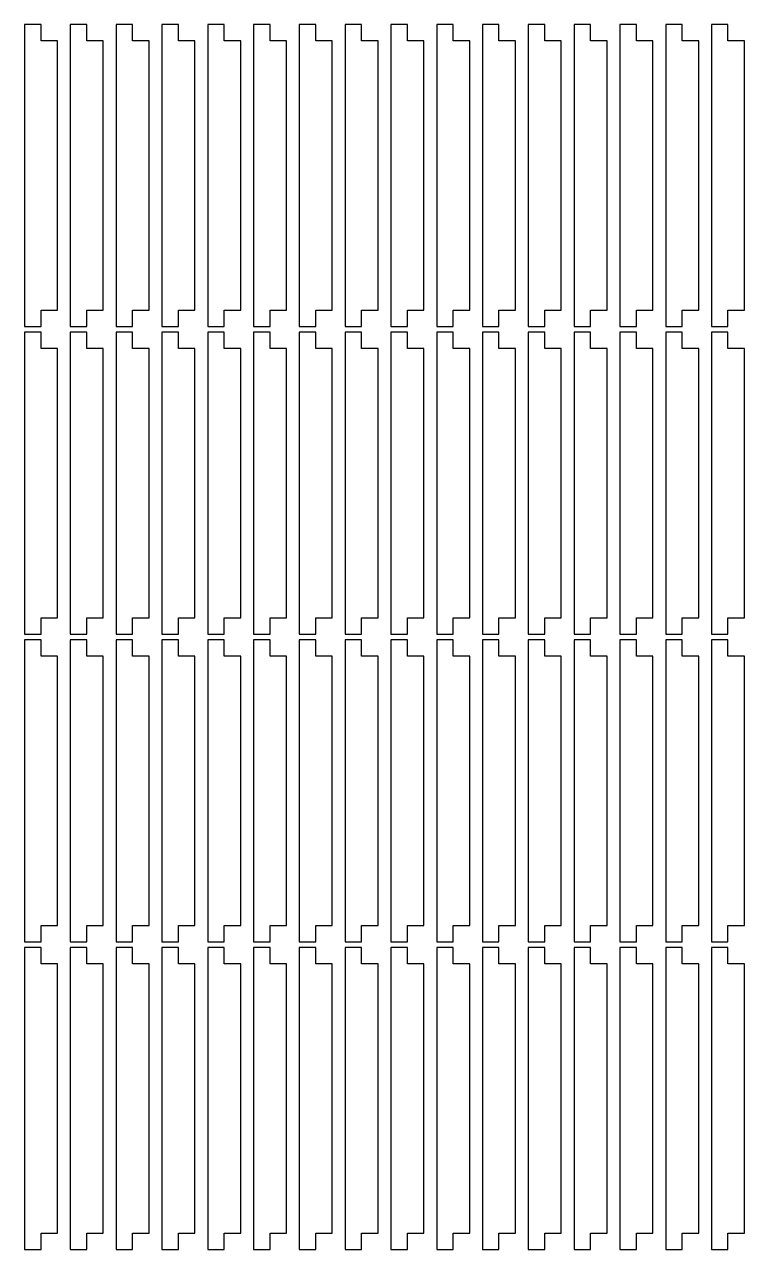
# Model space of a CAD drawing. Header units: millimetres. Extents: x -2 to 130, y -84 to 140.
import ezdxf

# ---------------------------------------------------------------- set-up
doc = ezdxf.new("R2010")
doc.units = ezdxf.units.MM
doc.layers.get('0').update_dxf_attribs({"linetype": 'CONTINUOUS'})

msp = doc.modelspace()

# ---------------------------------------------------------------- linework, layer by layer
for points in [[(4.5, 87.5), (4.5, 136.5), (1.5, 136.5), (1.5, 139.5), (-1.5, 139.5), (-1.5, 84.5), (1.5, 84.5), (1.5, 87.5)], [(12.83, 87.5), (12.83, 136.5), (9.83, 136.5), (9.83, 139.5), (6.83, 139.5), (6.83, 84.5), (9.83, 84.5), (9.83, 87.5)], [(21.17, 87.5), (21.17, 136.5), (18.17, 136.5), (18.17, 139.5), (15.17, 139.5), (15.17, 84.5), (18.17, 84.5), (18.17, 87.5)], [(29.5, 87.5), (29.5, 136.5), (26.5, 136.5), (26.5, 139.5), (23.5, 139.5), (23.5, 84.5), (26.5, 84.5), (26.5, 87.5)], [(37.83, 87.5), (37.83, 136.5), (34.83, 136.5), (34.83, 139.5), (31.83, 139.5), (31.83, 84.5), (34.83, 84.5), (34.83, 87.5)], [(46.17, 87.5), (46.17, 136.5), (43.17, 136.5), (43.17, 139.5), (40.17, 139.5), (40.17, 84.5), (43.17, 84.5), (43.17, 87.5)], [(54.5, 87.5), (54.5, 136.5), (51.5, 136.5), (51.5, 139.5), (48.5, 139.5), (48.5, 84.5), (51.5, 84.5), (51.5, 87.5)], [(62.83, 87.5), (62.83, 136.5), (59.83, 136.5), (59.83, 139.5), (56.83, 139.5), (56.83, 84.5), (59.83, 84.5), (59.83, 87.5)], [(71.17, 87.5), (71.17, 136.5), (68.17, 136.5), (68.17, 139.5), (65.17, 139.5), (65.17, 84.5), (68.17, 84.5), (68.17, 87.5)], [(79.5, 87.5), (79.5, 136.5), (76.5, 136.5), (76.5, 139.5), (73.5, 139.5), (73.5, 84.5), (76.5, 84.5), (76.5, 87.5)], [(87.83, 87.5), (87.83, 136.5), (84.83, 136.5), (84.83, 139.5), (81.83, 139.5), (81.83, 84.5), (84.83, 84.5), (84.83, 87.5)], [(96.17, 87.5), (96.17, 136.5), (93.17, 136.5), (93.17, 139.5), (90.17, 139.5), (90.17, 84.5), (93.17, 84.5), (93.17, 87.5)], [(104.5, 87.5), (104.5, 136.5), (101.5, 136.5), (101.5, 139.5), (98.5, 139.5), (98.5, 84.5), (101.5, 84.5), (101.5, 87.5)], [(112.83, 87.5), (112.83, 136.5), (109.83, 136.5), (109.83, 139.5), (106.83, 139.5), (106.83, 84.5), (109.83, 84.5), (109.83, 87.5)], [(121.17, 87.5), (121.17, 136.5), (118.17, 136.5), (118.17, 139.5), (115.17, 139.5), (115.17, 84.5), (118.17, 84.5), (118.17, 87.5)], [(129.5, 87.5), (129.5, 136.5), (126.5, 136.5), (126.5, 139.5), (123.5, 139.5), (123.5, 84.5), (126.5, 84.5), (126.5, 87.5)], [(4.5, 31.5), (4.5, 80.5), (1.5, 80.5), (1.5, 83.5), (-1.5, 83.5), (-1.5, 28.5), (1.5, 28.5), (1.5, 31.5)], [(12.83, 31.5), (12.83, 80.5), (9.83, 80.5), (9.83, 83.5), (6.83, 83.5), (6.83, 28.5), (9.83, 28.5), (9.83, 31.5)], [(21.17, 31.5), (21.17, 80.5), (18.17, 80.5), (18.17, 83.5), (15.17, 83.5), (15.17, 28.5), (18.17, 28.5), (18.17, 31.5)], [(29.5, 31.5), (29.5, 80.5), (26.5, 80.5), (26.5, 83.5), (23.5, 83.5), (23.5, 28.5), (26.5, 28.5), (26.5, 31.5)], [(37.83, 31.5), (37.83, 80.5), (34.83, 80.5), (34.83, 83.5), (31.83, 83.5), (31.83, 28.5), (34.83, 28.5), (34.83, 31.5)], [(46.17, 31.5), (46.17, 80.5), (43.17, 80.5), (43.17, 83.5), (40.17, 83.5), (40.17, 28.5), (43.17, 28.5), (43.17, 31.5)], [(54.5, 31.5), (54.5, 80.5), (51.5, 80.5), (51.5, 83.5), (48.5, 83.5), (48.5, 28.5), (51.5, 28.5), (51.5, 31.5)], [(62.83, 31.5), (62.83, 80.5), (59.83, 80.5), (59.83, 83.5), (56.83, 83.5), (56.83, 28.5), (59.83, 28.5), (59.83, 31.5)], [(71.17, 31.5), (71.17, 80.5), (68.17, 80.5), (68.17, 83.5), (65.17, 83.5), (65.17, 28.5), (68.17, 28.5), (68.17, 31.5)], [(79.5, 31.5), (79.5, 80.5), (76.5, 80.5), (76.5, 83.5), (73.5, 83.5), (73.5, 28.5), (76.5, 28.5), (76.5, 31.5)], [(87.83, 31.5), (87.83, 80.5), (84.83, 80.5), (84.83, 83.5), (81.83, 83.5), (81.83, 28.5), (84.83, 28.5), (84.83, 31.5)], [(96.17, 31.5), (96.17, 80.5), (93.17, 80.5), (93.17, 83.5), (90.17, 83.5), (90.17, 28.5), (93.17, 28.5), (93.17, 31.5)], [(104.5, 31.5), (104.5, 80.5), (101.5, 80.5), (101.5, 83.5), (98.5, 83.5), (98.5, 28.5), (101.5, 28.5), (101.5, 31.5)], [(112.83, 31.5), (112.83, 80.5), (109.83, 80.5), (109.83, 83.5), (106.83, 83.5), (106.83, 28.5), (109.83, 28.5), (109.83, 31.5)], [(121.17, 31.5), (121.17, 80.5), (118.17, 80.5), (118.17, 83.5), (115.17, 83.5), (115.17, 28.5), (118.17, 28.5), (118.17, 31.5)], [(129.5, 31.5), (129.5, 80.5), (126.5, 80.5), (126.5, 83.5), (123.5, 83.5), (123.5, 28.5), (126.5, 28.5), (126.5, 31.5)], [(4.5, -24.5), (4.5, 24.5), (1.5, 24.5), (1.5, 27.5), (-1.5, 27.5), (-1.5, -27.5), (1.5, -27.5), (1.5, -24.5)], [(12.83, -24.5), (12.83, 24.5), (9.83, 24.5), (9.83, 27.5), (6.83, 27.5), (6.83, -27.5), (9.83, -27.5), (9.83, -24.5)], [(21.17, -24.5), (21.17, 24.5), (18.17, 24.5), (18.17, 27.5), (15.17, 27.5), (15.17, -27.5), (18.17, -27.5), (18.17, -24.5)], [(29.5, -24.5), (29.5, 24.5), (26.5, 24.5), (26.5, 27.5), (23.5, 27.5), (23.5, -27.5), (26.5, -27.5), (26.5, -24.5)], [(37.83, -24.5), (37.83, 24.5), (34.83, 24.5), (34.83, 27.5), (31.83, 27.5), (31.83, -27.5), (34.83, -27.5), (34.83, -24.5)], [(46.17, -24.5), (46.17, 24.5), (43.17, 24.5), (43.17, 27.5), (40.17, 27.5), (40.17, -27.5), (43.17, -27.5), (43.17, -24.5)], [(54.5, -24.5), (54.5, 24.5), (51.5, 24.5), (51.5, 27.5), (48.5, 27.5), (48.5, -27.5), (51.5, -27.5), (51.5, -24.5)], [(62.83, -24.5), (62.83, 24.5), (59.83, 24.5), (59.83, 27.5), (56.83, 27.5), (56.83, -27.5), (59.83, -27.5), (59.83, -24.5)], [(71.17, -24.5), (71.17, 24.5), (68.17, 24.5), (68.17, 27.5), (65.17, 27.5), (65.17, -27.5), (68.17, -27.5), (68.17, -24.5)], [(79.5, -24.5), (79.5, 24.5), (76.5, 24.5), (76.5, 27.5), (73.5, 27.5), (73.5, -27.5), (76.5, -27.5), (76.5, -24.5)], [(87.83, -24.5), (87.83, 24.5), (84.83, 24.5), (84.83, 27.5), (81.83, 27.5), (81.83, -27.5), (84.83, -27.5), (84.83, -24.5)], [(96.17, -24.5), (96.17, 24.5), (93.17, 24.5), (93.17, 27.5), (90.17, 27.5), (90.17, -27.5), (93.17, -27.5), (93.17, -24.5)], [(104.5, -24.5), (104.5, 24.5), (101.5, 24.5), (101.5, 27.5), (98.5, 27.5), (98.5, -27.5), (101.5, -27.5), (101.5, -24.5)], [(112.83, -24.5), (112.83, 24.5), (109.83, 24.5), (109.83, 27.5), (106.83, 27.5), (106.83, -27.5), (109.83, -27.5), (109.83, -24.5)], [(121.17, -24.5), (121.17, 24.5), (118.17, 24.5), (118.17, 27.5), (115.17, 27.5), (115.17, -27.5), (118.17, -27.5), (118.17, -24.5)], [(129.5, -24.5), (129.5, 24.5), (126.5, 24.5), (126.5, 27.5), (123.5, 27.5), (123.5, -27.5), (126.5, -27.5), (126.5, -24.5)], [(4.5, -80.5), (4.5, -31.5), (1.5, -31.5), (1.5, -28.5), (-1.5, -28.5), (-1.5, -83.5), (1.5, -83.5), (1.5, -80.5)], [(12.83, -80.5), (12.83, -31.5), (9.83, -31.5), (9.83, -28.5), (6.83, -28.5), (6.83, -83.5), (9.83, -83.5), (9.83, -80.5)], [(21.17, -80.5), (21.17, -31.5), (18.17, -31.5), (18.17, -28.5), (15.17, -28.5), (15.17, -83.5), (18.17, -83.5), (18.17, -80.5)], [(29.5, -80.5), (29.5, -31.5), (26.5, -31.5), (26.5, -28.5), (23.5, -28.5), (23.5, -83.5), (26.5, -83.5), (26.5, -80.5)], [(37.83, -80.5), (37.83, -31.5), (34.83, -31.5), (34.83, -28.5), (31.83, -28.5), (31.83, -83.5), (34.83, -83.5), (34.83, -80.5)], [(46.17, -80.5), (46.17, -31.5), (43.17, -31.5), (43.17, -28.5), (40.17, -28.5), (40.17, -83.5), (43.17, -83.5), (43.17, -80.5)], [(54.5, -80.5), (54.5, -31.5), (51.5, -31.5), (51.5, -28.5), (48.5, -28.5), (48.5, -83.5), (51.5, -83.5), (51.5, -80.5)], [(62.83, -80.5), (62.83, -31.5), (59.83, -31.5), (59.83, -28.5), (56.83, -28.5), (56.83, -83.5), (59.83, -83.5), (59.83, -80.5)], [(71.17, -80.5), (71.17, -31.5), (68.17, -31.5), (68.17, -28.5), (65.17, -28.5), (65.17, -83.5), (68.17, -83.5), (68.17, -80.5)], [(79.5, -80.5), (79.5, -31.5), (76.5, -31.5), (76.5, -28.5), (73.5, -28.5), (73.5, -83.5), (76.5, -83.5), (76.5, -80.5)], [(87.83, -80.5), (87.83, -31.5), (84.83, -31.5), (84.83, -28.5), (81.83, -28.5), (81.83, -83.5), (84.83, -83.5), (84.83, -80.5)], [(96.17, -80.5), (96.17, -31.5), (93.17, -31.5), (93.17, -28.5), (90.17, -28.5), (90.17, -83.5), (93.17, -83.5), (93.17, -80.5)], [(104.5, -80.5), (104.5, -31.5), (101.5, -31.5), (101.5, -28.5), (98.5, -28.5), (98.5, -83.5), (101.5, -83.5), (101.5, -80.5)], [(112.83, -80.5), (112.83, -31.5), (109.83, -31.5), (109.83, -28.5), (106.83, -28.5), (106.83, -83.5), (109.83, -83.5), (109.83, -80.5)], [(121.17, -80.5), (121.17, -31.5), (118.17, -31.5), (118.17, -28.5), (115.17, -28.5), (115.17, -83.5), (118.17, -83.5), (118.17, -80.5)], [(129.5, -80.5), (129.5, -31.5), (126.5, -31.5), (126.5, -28.5), (123.5, -28.5), (123.5, -83.5), (126.5, -83.5), (126.5, -80.5)]]:
    msp.add_lwpolyline(points, close=True)

doc.saveas('drawing.dxf')
